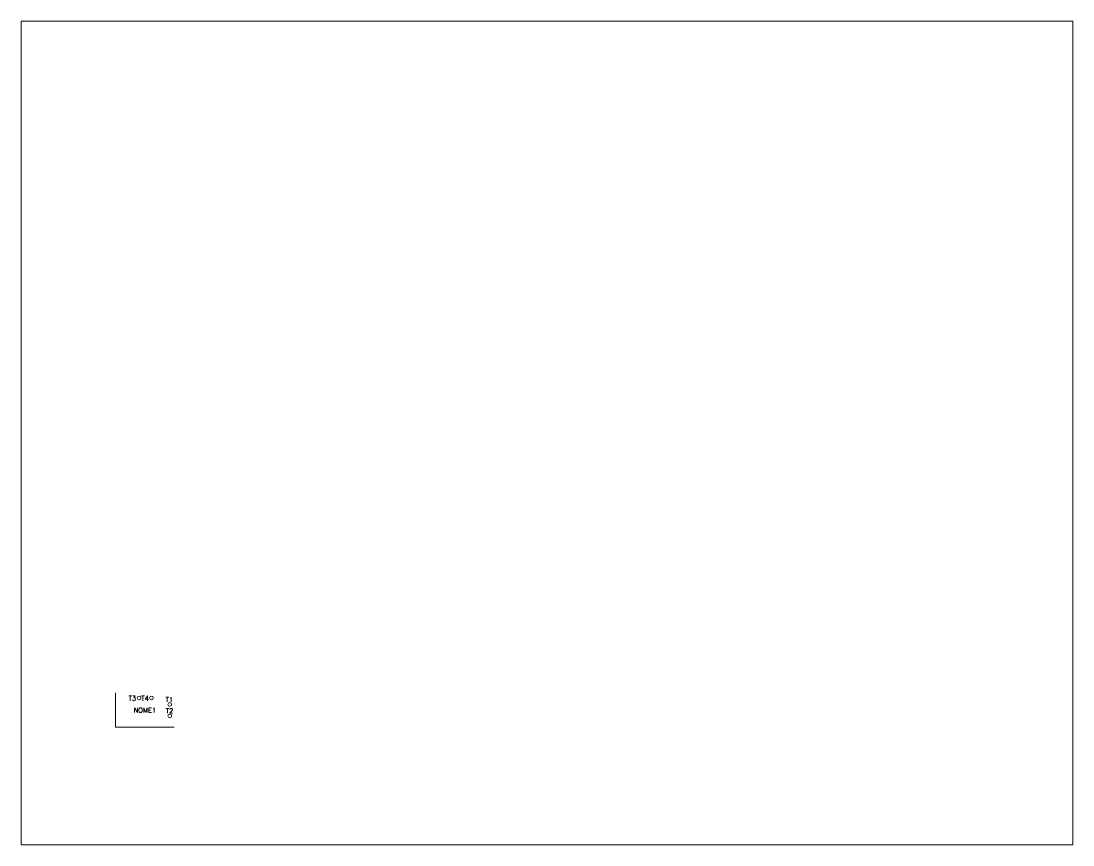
# Paper-space layout 'Layout1' of a CAD drawing. Extents: x 1.03 to 9.28, y 0.81 to 7.27.
# The model-space entities are those that its viewports show. They can reach past a viewport. Long polylines and large blocks are cut down to what shows.
import ezdxf

# ---------------------------------------------------------------- set-up
doc = ezdxf.new("R2010")
doc.units = 0
doc.header["$LTSCALE"] = 10
doc.header["$MEASUREMENT"] = 0
doc.layers.get('0').update_dxf_attribs({"linetype": 'CONTINUOUS'})
doc.styles.add('ROMANS', font='romans', dxfattribs={"height": 0.2})

msp = doc.modelspace()

# ---------------------------------------------------------------- linework, layer by layer
at = {"lineweight": 5}
for p, q in [((34.72, 43.02), (34.72, 29.02)), ((44.32, 41.64), (44.32, 41.68)), ((49.32, 41.64), (49.32, 41.68)), ((57.5, 38.25), (57.56, 38.25)), ((57.54, 33.6), (57.6, 33.6)), ((34.72, 29.02), (58.51, 29.02))]:
    msp.add_line(p, q, dxfattribs=at)
msp.add_lwpolyline([(34.72, 29.02), (34.72, 29.02), (34.72, 29.02), (34.72, 29.02)], close=True, dxfattribs=at)
for centre in [(44.32, 40.89), (49.32, 40.89), (56.75, 38.25), (56.79, 33.6)]:
    msp.add_circle(centre, 0.75, dxfattribs=at)

# ---------------------------------------------------------------- texts
at = {"lineweight": 5, "style": 'ROMANS'}
for tag, p in [('T3', (40.01, 39.74)), ('T4', (45.2, 39.74)), ('T1', (55.09, 39.25)), ('NOME1', (42.09, 34.94)), ('T2', (55.12, 34.65))]:
    msp.add_attdef(tag, p, '', height=2, dxfattribs=at)

psp = doc.layouts.get("Layout1")

# ---------------------------------------------------------------- viewports
at = {"layer": '0', "view_target_point": (-23.7891, -51.5)}
psp.add_viewport(center=(5.1562, 4.0382), size=(8.25, 6.461111), view_center_point=(233.7877, 200), view_height=334.634538, dxfattribs=at)

doc.saveas('drawing.dxf')
